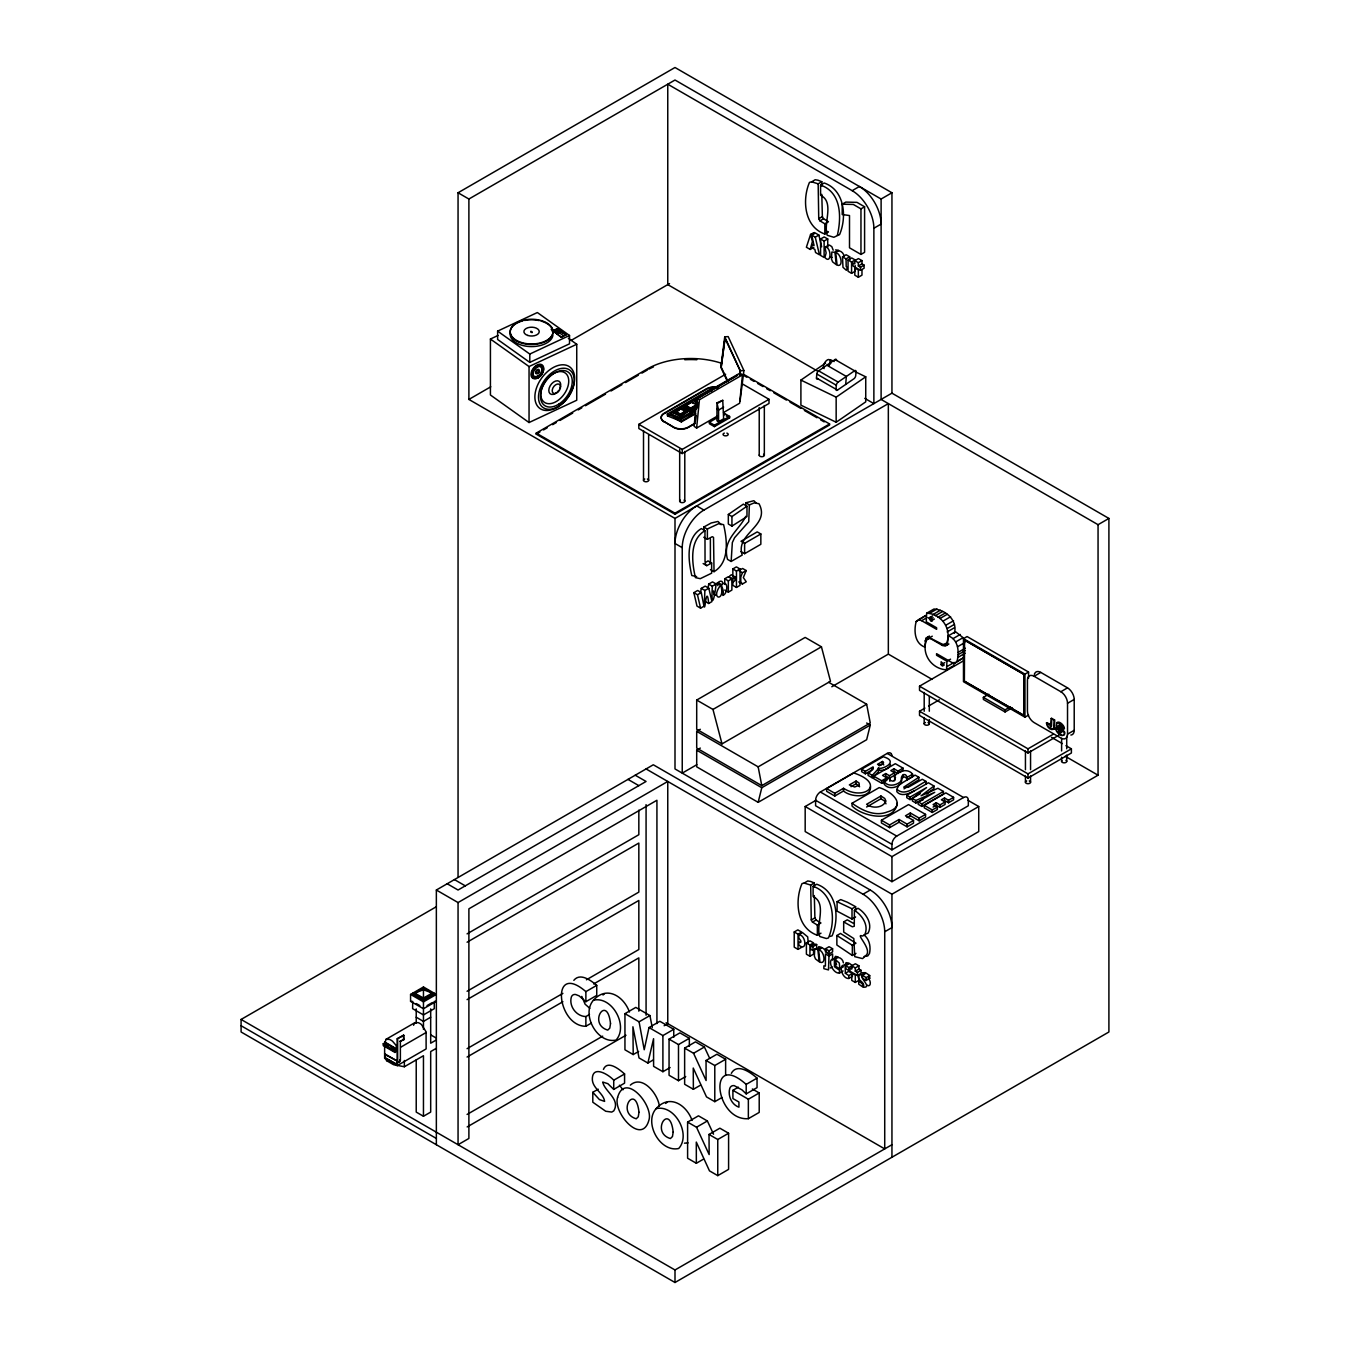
<?xml version="1.0" encoding="UTF-8"?>
<svg xmlns="http://www.w3.org/2000/svg" width="1350" height="1350" viewBox="0 0 1350 1350"><rect width="100%" height="100%" fill="white"/><g stroke="black" fill="none" stroke-linecap="round" stroke-linejoin="round"><path stroke-width="1.5" d="M927.923 636.93L941.878 643.984L944.528 644.743L946.451 643.731C952.358 629.252 941.591 613.828 926.691 613.204L926.235 621.776L936.63 627.767L936.63 629.353L921.645 620.696L918.658 619.633L916.177 621.54C913.764 630.653 914.574 643.511 924.952 647.139L925.813 638.145L929.441 636.053M954.399 633.336C957.876 620.409 945.793 609.778 933.947 609.019L926.691 613.204M745.757 516.324C738.99 530.55 721.828 539.899 727.532 559.373L731.143 561.465L742.213 555.069C734.822 533.385 771.053 525.96 758.987 503.702L754.11 502.926L749.385 504.9L745.757 502.824L745.757 506.672M808.296 943.431L807.688 936.883L802.457 932.563L798.846 934.639L798.846 938.031L800.938 941.085L800.685 942.486L798.846 941.726L798.846 945.118C807.502 952.341 806.136 935.044 798.846 934.639M950.569 659.154L946.957 661.247L936.562 655.256L936.562 653.67L951.548 662.327L954.534 663.39L956.998 661.483C959.411 652.354 958.618 639.512 948.24 635.867L947.379 644.878M384.632 1044.36L385.931 1039.382L414.855 1022.676L418.213 1022.659A11.711 6.767 60 0 1 421.47 1024.549L426.077 1031.771L426.127 1048.933L397.204 1065.622L384.632 1058.366L384.632 1046.233M413.556 1025.257L414.855 1022.676M889.853 777.752L890.426 780.469L893.177 781.245L894.898 779.558L894.426 776.858C897.21 770.513 908.331 768.032 912.6 774.208L912.6 776.689L907.099 779.861C905.563 773.955 899.758 778.292 901.682 782.831C897.716 787.978 887.608 790.071 883.929 783.658L883.929 781.178L889.853 777.752L889.768 781.228M816.48 378L816.801 374.001A2.565 1.215 -60.1 0 1 818.623 370.862L835.059 359.556L854.567 370.794A2.565 1.215 -60.1 0 1 856.052 371.655L855.714 375.654A2.565 1.215 -60.1 0 1 853.892 378.793L837.472 390.099L816.48 378A2.565 1.215 -60.1 0 0 817.948 378.861M854.567 370.794L838.131 382.101A2.565 1.215 -60.1 0 0 836.325 385.239L835.987 389.222A2.565 1.215 -60.1 0 0 837.472 390.099M845.691 384.446L846.349 376.448L826.841 365.209M723.516 412.526L739.648 403.211L742.466 374.878L739.952 373.123L696.921 397.963L694.102 426.296L696.617 428.068L718.133 415.648M695.216 421.099L695.841 414.872L695.351 421.183M696.465 408.645L697.292 400.359M696.583 408.746L697.208 402.519M696.617 428.068L699.435 399.735L742.466 374.878M740.07 401.102L743.917 370.541L728.173 336.606L724.731 336.825L720.883 367.386L727.009 380.582M721.204 367.149L725.051 338.057L721.204 367.149L728.173 381.763M739.631 375.165L740.34 370.997L724.731 336.825M739.969 374.844L740.492 370.761L743.917 370.541M932.276 636.188L926.741 639.292C920.751 653.839 931.753 669.077 946.502 669.819L946.957 661.247M708.126 588.161L708.699 584.094L712.513 581.901L716.124 583.993C714.336 600.278 711.028 609.609 712.327 586.187L716.124 583.993M700.414 593.443L701.274 588.398L705.189 586.119L708.801 588.212L711.939 601.594L708.666 603.484L705.054 601.391M708.801 588.212L704.886 590.473C703.148 632.745 706.303 577.564 708.666 603.484M530.668 331.999L532.069 332.623M673.751 1037.34L673.751 1029.308L659.846 1021.292L648.996 1027.553L644.22 1049.743L639.073 1021.815L624.949 1013.664L624.949 1049.794L633.217 1054.569L638.651 1051.447M633.217 1054.569L632.914 1026.776L639.023 1057.928L647.882 1063.041L653.569 1038.707L653.602 1066.348L662.901 1071.714L670.14 1067.546M700.312 748.069L696.701 750.161L696.701 766.851L758.16 802.339L761.788 787.725L870.261 725.102L866.649 723.009M870.261 725.102L866.649 739.716L758.16 802.339M810.219 249.446L812.413 241.566L810.574 234.461L806.389 247.236L810.219 249.446L813.831 247.354M845.235 964.524L846.096 962.651L848.728 963.073L845.117 965.166C837.591 963.596 842.13 979.172 848.812 978.463L852.424 976.371L852.424 973.502L849.471 971.848L848.728 968.844M834.587 958.162L835.431 956.391L838.013 956.88L834.384 958.972C826.251 957.876 832.427 974.008 839.481 973.046L843.092 970.971M817.948 948.392L818.809 946.654L821.441 947.312L817.83 949.404L814.742 949.101L814.354 956.07L815.484 958.939L819.163 961.74L817.83 949.404M897.007 789.615L896.822 791.691C901.226 797.192 909.394 793.581 914.321 790.695M603.433 1069.386C607.483 1059.514 619.684 1069.622 624.577 1073.959L624.577 1083.156L613.727 1089.416L607.871 1083.696L602.708 1082.042C604.564 1091.424 620.814 1099.356 613.727 1110.915L611.719 1112.079L605.711 1111.253L592.802 1102.207L592.802 1092.302L598.219 1089.18M837.388 235.119C841.556 217.181 841.539 192.291 820.581 185.085L820.581 195.278C834.874 202.146 823.028 223.644 827.229 235.288L833.861 237.279L839.548 234.63C846.923 217.62 845.049 190.164 824.192 182.993L820.581 185.085M742.466 572.704L740.796 577.024L740.796 581.698L742.382 584.01L746.246 581.783L743.327 577.564L746.196 570.561L742.584 568.468L738.855 570.628L742.466 572.704L746.196 570.561M832.393 967.106L830.199 968.001M928.969 617.996L930.757 616.967L932.04 621.236L928.969 617.996L932.597 615.904M1053.692 729.101L1054.147 720.191L1051.194 718.487L1050.671 726.587L1049.304 724.123L1046.486 722.942C1046.453 726.317 1050.452 731.227 1053.962 729.067M1056.594 723.178C1059.868 718.352 1068.964 732.122 1061.168 727.481L1058.754 725.203L1064.171 732.442A4.168 2.396 60 0 1 1063.749 734.974M731.312 1073.351C737.201 1062.585 751.022 1072.744 757.046 1078.127L757.046 1087.628L746.196 1093.888L742.044 1089.922L734.214 1085.636A10.547 6.092 60 0 0 729.793 1088.303C727.667 1095.677 731.498 1104.553 738.923 1107.186L738.923 1102.022L732.915 1098.562L732.915 1090.311L738.349 1087.189M895.472 777.279L894.577 780.773M630.332 1085.13C642.414 1074.33 658.007 1094.108 659.34 1106.089M732.679 578.998L734.974 576.855L731.362 574.763L730.013 575.741L729.067 576.906L732.679 578.998L732.679 582.458L734.974 580.551L734.974 576.855M573.834 980.336C580.213 972.354 591.131 980.589 596.734 985.365L596.734 995.423L585.883 1001.683L579.099 995.861L575.657 994.511A10.041 5.805 60 0 0 571.371 996.941C568.671 1006.088 576.349 1016.398 585.883 1016.567L589.494 1014.474M1053.422 729.388L1054.62 727.363L1054.688 719.888L1051.194 718.487M811.637 181.896L815.164 179.736L818.016 180.208L821.796 181.727L821.796 185.929M804.161 883.136L807.688 880.959L810.54 881.432L814.32 882.967L814.32 887.169M862.296 972.743L865.367 972.658L861.756 974.751L858.684 974.818C856.052 980.758 865.688 981.433 863.325 987.221C872.438 987.778 860.034 978.649 861.756 974.751M904.011 788.856L918.861 779.76L918.861 777.279L915.097 775.119L899.151 784.721L896.822 789.21C905.631 797.681 918.118 784.502 926.066 781.447L926.066 783.928M872.269 777.819L872.269 775.339L878.664 768.471C884.706 768.791 898.678 761.197 883.221 756.709L861.621 769.179L861.621 771.66L865.35 773.82L872.944 769.449C874.429 763.189 871.121 773.516 868.067 772.892L868.067 775.389L872.269 777.819L878.428 771.778L878.496 767.745M1061.842 732.223L1059.868 731.616A2.025 1.164 60 0 1 1059.075 730.164L1058.94 729.405C1051.684 725.153 1058.872 737.235 1063.142 735.396L1064.289 734.67A4.168 2.396 60 0 0 1064.694 732.139L1059.429 725.777L1060.256 724.933M835.481 249.936L838.553 250.239L834.941 252.332L831.853 252.028L831.465 258.998L832.596 261.866L836.274 264.668L834.941 252.332M593.477 1000.198C580.837 1014.221 597.409 1044.259 616.056 1040.057C628.712 1026.084 612.225 995.777 593.477 1000.198C607.129 984.96 624.088 996.874 629.438 1012.011M602.994 995.001L604.311 993.938M656.134 1108.637C643.511 1122.66 660.066 1152.697 678.712 1148.496C691.369 1134.523 674.882 1104.216 656.134 1108.637C669.786 1093.399 686.762 1105.312 692.094 1120.433M665.651 1103.439L666.984 1102.376M715.095 584.634L717.103 583.048L720.714 585.141C726.047 602.218 709.256 599.788 720.714 585.141M923.265 799.757L915.857 802.98L912.347 800.955L912.347 798.474L926.539 787.59L910.035 797.141L906.761 795.251L906.761 797.732L910.035 799.622L920.228 793.749M906.761 795.251L928.361 782.764L933.964 786.004L921.088 795.791L937.896 788.282L943.414 791.471L943.414 793.952L921.814 806.423L918.135 804.296L918.135 801.799L934.723 792.332L915.857 800.499L912.347 798.474M926.792 794.036L933.964 788.484L933.964 786.004M728.325 514.468L743.361 504.141L746.972 506.233L746.972 516.561L731.936 526.095L728.325 524.002L728.325 514.468L731.936 516.561L731.936 526.095M731.936 516.561L746.972 506.233M530.904 331.223L532.237 331.999M696.634 576.585L691.774 575.505C688.314 560.537 685.53 537.992 701.359 528.592L704.97 530.668C689.141 540.084 691.942 562.629 695.402 577.597L700.245 578.678L711.636 573.193L711.636 563.001L708.008 560.908L705.898 562.258M710.421 569.582L714.032 571.674C729.894 562.241 727.059 539.663 723.617 524.678L718.791 523.648L708.413 528.491L707.383 529.149L707.383 539.342L703.772 537.266M711.636 563.001L706.759 565.65L703.131 563.558M854.601 371.419L865.738 376.819L865.738 401.861L836.156 422.229L800.904 405.152L800.904 380.093L825.559 363.133M836.156 422.229L836.156 397.17L865.738 376.819M703.772 531.141L703.772 527.057L711.231 522.973L718.014 521.454L721.17 524.745M707.383 539.342L712.294 536.676L713.526 537.401L714.032 571.674M458.055 877.247L458.055 192.763L675 67.5L891.945 192.763L891.945 393.171L675 518.434L468.889 399.431L468.889 199.024L675 80.021L881.111 199.024L891.945 192.763M827.415 231.407L828.444 231.93L824.833 234.023C804.009 226.834 802.086 199.395 809.477 182.385L811.553 181.811L818.167 183.819L821.796 181.727M468.889 399.431L490.776 386.792M571.033 340.47L669.533 283.601M817.324 370.963L667.761 284.614L667.761 84.206L852.171 190.671L859.41 186.486A30.679 17.719 60 0 1 881.111 224.066L873.872 228.251L873.872 403.616L864.759 398.351M842.214 204.188L845.826 202.095L856.963 202.365L864.591 206.769L864.591 252.332L860.962 254.424L849.504 247.809L849.504 215.544L842.214 214.515L842.214 204.188L853.335 204.457L860.962 208.862L864.591 206.769M822.369 216.641L823.567 218.751L828.444 221.738L824.833 223.83L819.956 220.843L818.741 218.717L822.369 216.641L821.796 194.332M819.956 220.843L823.567 218.751M810.574 234.461L814.523 232.554L810.894 234.647M811.755 235.153L815.265 237.161L819.45 254.779L815.552 252.517L814.877 249.446L811.688 247.59L812.481 244.654L814.016 245.548L811.755 235.153L815.383 233.061L818.876 235.086L821.661 246.814M815.265 237.161L818.876 235.086M827.736 238.984L824.108 241.059L824.108 257.462L820.581 255.42L820.581 239.017L824.192 236.942L827.736 238.984L827.736 247.185M824.917 247.118C831.786 246.51 831.533 265.174 824.917 257.496L826.133 253.007L824.917 247.118L829.356 245.025L831.803 246.628L833.186 250.189M835.734 252.737C841.236 253.344 843.75 267.806 837.084 265.089L835.734 252.737C838.789 248.4 843.716 252.585 844.172 256.365M743.209 374.102L829.575 423.968L829.575 425.014L675 514.249L536.237 434.143L536.237 433.097L647.426 368.904A61.358 35.421 0 0 1 721.508 363.268M849.673 256.787L846.062 258.879L846.197 266.608L847.243 267.57L846.383 270.321L842.974 267.3L842.518 256.837L846.146 254.745L849.673 256.787L849.673 260.331M536.237 434.143L539.882 432.034M543.527 429.924L547.172 427.832M552.639 424.676L556.284 422.567M559.929 420.457L572.704 413.1M578.171 409.927L581.816 407.835M585.461 405.726L605.509 394.149M610.976 390.994L621.911 384.683M625.556 382.573L638.314 375.216M641.959 373.106L647.426 369.951M848.053 260.027L851.664 257.934L855.208 259.976L851.58 262.069L848.053 260.027L848.053 271.282L851.58 273.324L855.208 271.232L855.208 265.613M861.975 263.891L864.101 265.123L864.101 268.228L860.49 270.321L853.014 266.001L853.014 262.896L854.82 263.925L854.82 260.668L858.431 258.576L861.975 260.618L861.975 263.891L858.347 265.967L858.347 262.71L861.975 260.618M858.347 265.967L860.49 267.216L864.101 265.123M858.347 277.239L858.347 269.966L854.82 267.924L854.82 275.198L858.347 277.239L861.975 275.147L861.975 269.696M741.892 383.636L769.011 399.296L769.011 403.464L682.239 453.566L638.837 428.524L638.837 424.339L725.625 374.237M695.301 423.394L688.23 427.477A10.226 5.906 0 0 1 673.768 427.477L664.149 421.605A10.226 5.906 0 0 1 664.149 413.252L706.641 388.716A10.226 5.906 0 0 1 717.795 387.433M664.149 421.942A10.226 5.906 0 0 1 664.149 413.589L706.641 389.053A10.226 5.906 0 0 1 717.795 387.788M695.284 413.151L681.058 421.352L667.508 415.884L667.288 414.028L711.754 388.361L711.973 390.218M699.671 396.849L670.359 413.758L680.856 418.011L696.364 409.05M701.392 395.854L711.737 389.88M674.595 411.497L680.4 408.139L686.391 410.569L680.704 414.838L674.595 411.497L680.586 413.91L686.391 410.569M684.923 405.523L690.727 402.182L696.718 404.612L691.031 408.864L684.923 405.523L690.913 407.953L696.718 404.612M737.438 375.216L695.216 399.583L695.317 400.511M667.508 415.884L669.212 414.889M673.296 412.577L680.586 408.358L688.044 411.379L680.873 416.509L673.296 412.577L680.754 415.598L688.044 411.379M683.606 406.603L690.913 402.384L683.724 407.531L683.606 406.603L691.099 409.641L696.938 406.266M697.748 403.093L693.833 400.646L737.556 375.3M674.713 412.408L680.501 409.067L686.492 411.497M685.041 406.451L690.727 402.182M673.414 413.488L678.864 410.332M683.724 407.531L691.217 410.552L697.056 407.177M667.288 414.028L680.839 419.512L695.064 411.311M688.281 415.733L691.892 413.64M674.409 417.926L681.328 421.959L695.739 413.64M716.951 402.84L722.739 400.326L723.634 418.804L718.571 421.723L716.951 420.795L716.951 402.84L718.571 410.046L718.571 421.723M717.677 403.262L722.739 400.326M664.149 421.605L673.768 427.14A10.226 5.906 0 0 0 688.23 427.14L695.301 423.056M723.634 407.109L718.571 410.046L716.951 409.101M724.545 414.939L724.545 413.488L729.608 416.407L729.608 417.876L714.42 426.634L709.358 423.714L709.358 422.246L717.795 417.386M709.358 422.246L714.42 425.183L729.608 416.407M638.837 424.339L682.239 449.398L769.011 399.296M536.237 433.097L675 513.202L829.575 423.968M696.819 764.691L682.239 773.111L682.239 547.661A30.679 17.719 -60 0 1 703.924 510.081L888.334 403.616L888.334 654.126L831.803 686.762M760.843 533.976L757.232 531.9L740.998 541.266L744.626 543.358L760.843 533.976L760.843 544.303L744.626 553.686L740.998 551.593M732.847 577.142L732.847 568.941L736.391 566.899L740.002 568.991L740.002 585.394L736.459 587.436L732.847 585.343L732.847 581.242M693.849 592.667L697.663 590.473L701.274 592.566L703.991 606.184L700.583 608.158L696.971 606.066L693.849 592.667L697.461 594.759L700.583 608.158M732.847 568.941L736.459 571.033L740.002 568.991M717.896 585.647C715.635 582.592 722.115 579.049 722.706 582.694M724.731 584.415L724.731 578.779L728.258 576.737L731.886 578.829L731.886 590.085L728.342 592.127L724.731 590.034M697.461 594.759L701.274 592.566M721.524 584.634C728.629 578.981 728.021 593.831 722.858 595.417C724.342 589.646 721.693 588.178 721.524 584.634L717.896 582.542M724.731 578.779L728.342 580.871L731.886 578.829M696.701 700.059L805.174 637.419L821.441 646.819L830.486 681.261L722.014 743.884L696.701 729.287L696.701 700.059L712.969 709.442L722.014 743.884M712.969 709.442L821.441 646.819M828.681 682.307L866.649 704.227L870.261 723.009L761.788 785.649L696.701 748.069L696.701 731.362L700.312 729.287M436.354 1144.716L436.354 890.021L653.299 764.775L870.261 890.021A30.679 17.719 60 0 1 891.945 927.602L884.722 931.77L884.722 1148.901L666.107 1022.676M918.658 619.633L925.897 615.448L916.177 621.54M929.779 613.187L937.018 609.002M921.645 620.696L927.079 617.558M933.069 614.469L940.326 610.284M935.347 615.701L942.587 611.516M929.492 619.768L933.12 617.676M891.945 393.171L1108.907 518.434L1108.907 1031.991L675 1282.5L241.093 1031.991L241.093 1019.452L436.168 906.829M930.757 621.118L934.386 619.026M881.111 199.024L881.111 399.431L1098.056 524.694L1108.907 518.434M937.98 617.22L945.236 613.035M939.954 618.502L947.211 614.317M943.346 620.916L950.586 616.731M436.354 890.021L458.055 902.559L667.761 781.464L667.761 1023.638L664.149 1025.73M946.266 624.966L953.522 620.781M924.952 640.963L928.564 638.854M947.177 628.56L954.433 624.375M947.143 631.935L954.399 627.75M948.24 635.867L955.496 631.682L963.056 637.656L964.761 642.583L957.521 646.768M953.016 638.634L960.272 634.449M926.741 639.292L928.648 638.28L931.314 639.023L942.401 645.435L946.029 643.342M948.898 644.001L945.27 646.093L942.401 645.435M955.8 641.841L963.056 637.656M1028.565 715.095L1024.954 717.188L963.478 681.699L963.478 638.634L967.089 636.559L1028.565 672.047L1028.565 678.189M964.558 640.102L1024.228 674.544L1024.043 715.618L964.373 681.176L964.558 640.102L1024.228 674.544M467.083 933.862L638.837 834.705L638.837 810.169M696.701 731.362L758.16 766.851L866.649 704.227M958.061 652.388L965.301 648.202M958.112 654.699L965.351 650.514M941.153 664.706L942.435 666.056L944.224 665.01L941.153 661.77L941.153 664.706L944.781 662.614M957.909 657.399L965.149 653.214M467.083 942.216L638.837 843.058L638.837 892.114L467.083 991.271M946.957 666.596L954.197 662.411L953.741 665.634L946.502 669.819M956.998 661.483L964.254 657.281L954.534 663.39M1058.737 735.261L1027.991 752.996L919.519 690.373L919.519 686.188L962.904 661.146M410.569 994.427L423.461 986.985L436.354 994.427L423.461 1001.869L410.569 994.427L410.569 1001.312L423.461 1008.754L436.354 1001.312L434.194 1001.481L434.312 1008.669L423.461 1014.93L412.611 1008.669L412.729 1001.481L410.569 1001.312M414.703 993.043L423.461 987.981L432.219 993.043L423.461 998.106L414.703 993.043L423.461 989.736L432.219 993.043M414.72 993.414L423.461 988.369L426.954 990.394M422.499 990.293L424.423 990.293M964.373 681.176L1024.228 715.517M1065.96 745.689L1071.394 748.828L1071.394 752.996L1027.991 778.056L919.519 715.416L919.519 711.248L924.936 708.109M928.564 706.033L939.414 699.773M423.461 999.101L433.941 993.043L433.941 994.427L423.461 1000.468L412.982 994.427L412.982 993.043L423.461 999.101L423.461 1000.468M427.039 1005.615L432.405 1002.51M383.248 1043.753L385.054 1042.706L396.765 1049.473L394.959 1052.426L383.248 1045.659L383.248 1043.753L394.959 1050.519L396.765 1049.473M1012.298 707.788L1005.058 711.956L983.357 699.435L983.357 697.342L988.791 694.221M887.186 753.418L963.546 797.496A6.75 3.898 -60 0 1 968.321 800.263L968.321 805.764L891.945 849.859L815.586 805.764L815.586 800.263A6.75 3.898 -60 0 1 820.361 791.994L887.186 753.418A6.75 3.898 -60 0 1 891.321 753.773M388.412 1045.507L385.054 1043.584L383.923 1044.225L383.923 1045.271L395.651 1052.038M430.684 1017.225L423.461 1021.41L416.222 1017.225M826.639 788.602L853.757 772.942C886.967 784.08 863.696 801.36 843.531 788.282L834.806 793.311L826.639 788.602L826.639 791.319L834.806 796.028L843.531 790.999C850.348 797.124 870.986 798.896 870.531 786.746M963.478 638.634L1024.954 674.123L1028.565 672.047M397.204 1065.622L397.204 1038.774L403.532 1035.129L403.988 1039.567L399.921 1041.39L403.988 1039.567M397.204 1038.774L403.988 1035.382M467.083 999.624L638.837 900.467L638.837 949.522L586.406 979.796M861.621 769.179L865.35 771.339L872.944 766.952M882.461 761.467L877.517 764.319C879.306 766.446 886.292 763.391 882.461 761.467L882.461 763.948L879.171 765.855M967.882 800.263L978.733 806.524L978.733 831.566L891.945 881.668L805.174 831.566L805.174 806.524L816.024 800.263M1074.212 730.299L1067.529 734.164A9.45 5.451 60 0 1 1060.847 738.028L1034.117 722.587A9.45 5.451 60 0 1 1027.434 711.011L1027.434 680.147A9.45 5.451 60 0 1 1034.117 676.283L1040.799 672.418L1067.529 687.859A9.45 5.451 60 0 1 1074.212 699.435L1074.212 730.299A9.45 5.451 60 0 1 1070.871 735.058M856.069 781.042L849.369 784.907L854.685 787.016L859.275 785.092L859.056 783.017L856.069 781.042L856.069 783.759L851.04 786.662M385.054 1054.519L385.509 1057.86L397.221 1064.61L385.054 1058.113L385.054 1054.519L397.221 1061.033L384.632 1053.776M400.832 1047.128L426.127 1032.514M885.718 773.55L885.718 776.031L889.464 778.191L894.561 775.254L894.561 772.774L889.464 775.71L885.718 773.55L882.546 775.389L886.815 777.853L886.815 780.334L881.736 783.27L873.72 778.646L873.72 776.166L895.32 763.695L903.049 768.15L903.049 770.648L899.657 772.605M903.049 768.15L897.952 771.103L893.97 768.791L890.814 770.614L894.561 772.774M873.72 776.166L881.736 780.789L886.815 777.853M983.357 697.342L1005.058 709.881L1010.475 706.742M436.118 1040.074L430.684 1043.213L430.684 1008.889M852.036 803.267L879.171 787.607C891.962 791.252 907.993 806.001 887.203 811.991C874.868 816.801 861.992 810.304 852.036 803.267L852.036 805.984C862.414 816.75 894.999 823.382 897.278 802.929M389.897 1061.184L386.286 1060.493L393.508 1064.678L404.359 1066.753L423.461 1055.734L423.461 1116.264L430.684 1112.096L430.684 1051.566L436.118 1048.427M907.099 779.861L907.099 777.381L912.6 774.208M1034.117 676.283L1060.847 691.723L1067.529 687.859M880.942 796.011L866.599 804.296C872.235 808.768 882.9 808.144 885.971 801.124L884.722 798.441L880.942 796.011L880.942 798.727L866.599 807.013M918.861 777.279L903.707 787.168L908.128 787.32L922.286 779.271L926.066 781.447M467.083 1048.68L562.899 993.364M1067.529 734.164L1067.529 703.299L1074.212 699.435M467.083 1057.033L562.899 1001.717M593.646 983.964L638.837 957.876L638.837 1011.184M1046.486 722.942L1049.828 723.819L1051.498 726.131L1051.734 718.183M925.56 814.388L919.164 818.083L910.339 812.987L905.462 815.805L913.511 820.462L913.511 823.163L907.116 826.858L899.066 822.217L889.599 827.668L881.432 822.96L881.432 820.243L908.567 804.583L925.56 814.388L925.56 817.104L919.164 820.8L910.339 815.704L907.082 817.577M585.883 1001.683L585.883 991.626L596.734 985.365M918.135 801.799L921.814 803.942L943.414 791.471M881.432 820.243L889.599 824.951L899.066 819.501L907.116 824.141L913.511 820.462M945.101 801.951L940.022 804.887L936.276 802.727L933.086 804.566L937.373 807.03L937.373 809.511L932.276 812.464L924.261 807.823L924.261 805.342L945.861 792.872L953.589 797.344L953.589 799.824L948.493 802.761L944.511 800.449L944.511 797.968L941.355 799.791L945.101 801.951L945.101 804.431L940.022 807.384L936.276 805.208L933.086 807.047M1061.168 727.481L1064.475 728.595M1055.599 728.291L1058.94 729.405M919.519 686.188L1027.991 748.828L1053.304 734.214M944.511 797.968L948.493 800.28L953.589 797.344M924.261 805.342L932.276 809.966L937.373 807.03M820.969 933.171L817.358 935.263C796.534 928.074 794.61 900.636 802.001 883.626L804.077 883.052L810.692 885.06L814.32 882.967M891.945 849.859L891.945 844.341A6.75 3.898 -60 0 1 896.721 836.089L963.546 797.496M813.105 886.309C833.962 893.481 835.836 920.936 828.461 937.946L826.386 938.52L819.754 936.512C815.552 924.868 827.398 903.369 813.105 896.518L813.105 886.309L816.716 884.233C837.574 891.388 839.447 918.844 832.072 935.871L829.997 936.427M585.883 991.626C550.041 960.761 556.706 1026.371 585.883 1026.27L591.3 1023.131M919.519 711.248L1027.991 773.871L1071.394 748.828M805.174 806.524L891.945 856.626L978.733 806.524M624.949 1013.664L635.799 1007.404L649.924 1015.554L652.269 1027.62M467.083 1114.442L602.691 1036.159M855.613 916.954L852.002 919.029L837.084 911.149L837.084 901.682L840.712 899.589L847.327 902.222L855.613 906.677L855.613 910.794M820.969 922.961L817.358 925.054L812.481 922.084L811.266 919.957L814.894 917.865L814.32 895.573M794.222 931.972L797.833 929.88L801.647 932.091L798.036 934.183L794.222 931.972L794.222 947.16L798.036 949.371L801.647 947.278M639.073 1021.815L649.924 1015.554M812.481 922.084L816.092 919.991L819.99 922.539M646.076 768.943L863.021 894.206L870.261 890.021M467.167 1126.929L625.995 1035.231M852.002 919.029L852.002 908.769L855.613 906.677M854.415 910.356C862.363 915.266 869.383 925.982 864.472 935.179L862.363 936.039C854.229 932.631 873.045 949.641 865.89 955.513L862.583 958.601L854.752 956.661L853.841 938.571L843.683 932.057L843.683 921.915L852.339 926.792L854.263 926.269L854.415 910.356L858.026 908.263C865.974 913.174 873.011 923.889 868.101 933.086L865.974 933.964M806.389 942.941L810.017 940.849L813.544 942.891L809.933 944.983L806.389 942.941L806.389 954.197L809.933 956.239L813.544 954.146L813.544 950.4M843.683 921.915L847.294 919.823L853.605 923.467M675 518.434L675 768.943L891.945 894.206L1098.056 775.204L1098.056 524.694M810.726 946.08L814.354 943.987L816.649 944.511L816.649 948.189L813.021 950.282L810.726 949.556L810.726 946.08L813.021 946.586L816.649 944.511M648.996 1027.553L662.901 1035.568L673.751 1029.308M836.865 935.533L840.476 933.441L855.967 943.177L852.339 945.27L836.865 935.533L836.865 945L852.339 955.463L855.967 953.37M818.623 949.826C824.124 950.417 826.639 964.879 819.956 962.162L818.623 949.826L822.234 947.734L825.93 950.552M685.716 1076.541L678.493 1080.709L669.06 1075.275L669.06 1039.129L679.911 1032.868L689.344 1038.302L689.344 1046.334M825.441 948.797L829.069 946.704L832.596 948.746L832.596 951.919L828.984 954.011L825.441 951.969L825.441 948.797L828.984 950.839L832.596 948.746M613.727 1089.416L613.727 1080.219L624.577 1073.959M828.984 955.986L828.495 969.908L823.871 968.692L823.871 965.807L825.407 966.077L825.441 953.944L828.984 955.986L832.596 953.893L832.596 960.154M669.06 1039.129L678.493 1044.579L689.344 1038.302M647.882 1063.041L653.316 1059.919M843.48 966.701L839.852 968.794L835.194 966.094L835.194 964.086L836.528 964.862L835.194 959.394C838.164 955.091 843.058 959.108 843.396 962.854M700.599 1085.13L693.377 1089.298L684.636 1084.269L684.636 1048.123L695.486 1041.862L704.396 1047.009L709.695 1058.349M684.636 1048.123L693.546 1053.27L704.396 1047.009M845.927 965.588L848.728 967.596L848.728 970.464L845.927 968.777L845.927 965.588L849.538 963.495L852.356 965.52L851.749 967.984M848.728 967.596L855.36 963.765L858.904 965.807L858.904 969.081L855.292 971.173L855.292 967.899L858.904 965.807M852.424 973.502L848.812 975.594L845.37 973.283L848.981 971.19M855.292 971.173L857.436 972.405L861.047 970.312L861.047 973.434L857.436 975.51L849.96 971.207L849.96 968.085L851.749 969.131L851.749 965.858L855.292 967.899M693.546 1053.27L706.101 1080.54L706.05 1060.493L716.901 1054.232L725.625 1059.261L725.625 1075.326M862.566 975.189L866.177 973.097L869.704 975.561L869.704 978.379L866.092 980.471L862.566 978.193L862.566 975.189L866.092 977.653L866.092 980.471M855.292 982.429L855.292 975.156L851.749 973.114L851.749 980.387L855.292 982.429L858.904 980.336L858.904 974.886M866.092 977.653L869.704 975.561M706.05 1060.493L714.791 1065.521L725.625 1059.261M693.377 1089.298L693.242 1068.053L706.506 1096.892L714.791 1101.668L722.014 1097.499M746.196 1093.888L746.196 1084.388L757.046 1078.127M703.569 1159.093L696.347 1163.278L687.606 1158.233L687.606 1122.103L698.456 1115.826L707.366 1120.972L713.542 1134.219M687.606 1122.103L696.516 1127.233L707.366 1120.972M732.915 1090.311L748.356 1099.221L759.206 1092.96L759.206 1112.417L748.356 1118.678C714.842 1121.192 707.096 1049.743 746.196 1084.388M696.516 1127.233L709.155 1154.571L709.02 1134.456L719.871 1128.195L728.595 1133.241L728.595 1169.37L717.761 1175.631L709.476 1170.855L696.296 1142.083L696.347 1163.278M709.02 1134.456L717.761 1139.501L728.595 1133.241M241.093 1019.452L675 1269.979L891.945 1144.716M497.627 331.121L537.351 312.542L569.514 335.475L569.514 343.828L529.791 362.391L497.627 339.474L497.627 331.121L529.791 354.054L529.791 362.391M568.333 338.276L576.737 344.267L576.737 400.241L529.048 422.533L490.421 394.993L490.421 339.036L498.049 335.458M552.876 330.716L557.347 328.624L565.92 334.733L561.448 337.348L552.876 330.716L561.448 337.348M552.876 331.239L557.347 329.147L565.92 335.256M556.504 330.936L562.292 334.783M556.031 331.881L560.216 329.923L561.549 331.779L557.364 333.737L556.031 331.881L556.031 332.792L560.216 330.834L561.549 331.779M557.364 332.826L561.549 330.868M561.448 336.825L565.92 334.733M529.791 354.054L569.514 335.475M490.421 339.036L529.048 366.559L576.737 344.267M907.099 777.381C905.563 771.474 899.758 775.811 901.682 780.351C897.716 785.498 887.608 787.59 883.929 781.178M745.757 502.824L753.908 500.698L756.405 503.331M385.931 1039.382L389.289 1039.365A11.711 6.767 60 0 1 392.546 1041.238L395.904 1045.136L397.204 1049.22L384.632 1041.947M1053.624 729.27L1048.747 727.042M688.044 1142.893L684.45 1143.18M832.292 257.496L830.486 257.124M715.567 595.215L713.829 594.523L713.509 590.912M740.34 370.997L724.866 338.074M864.101 956.475L867.78 955.952L869.501 953.421C870.952 946.823 869.484 939.195 863.966 934.841M837.084 901.682L852.002 908.769M693.833 400.646L697.646 402.182M691.048 401.827L698.034 404.646M680.704 407.784L691.2 412.037M866.936 985.129C871.307 988.014 871.088 980.016 868.219 978.716M830.486 359.741L834.199 361.53M800.904 380.093L836.156 397.17M1061.842 734.923L1057.202 731.295M820.581 239.017L824.108 241.059M854.82 260.668L858.347 262.71M842.518 256.837L846.062 258.879M818.623 370.862L838.131 382.101M816.801 374.001L836.325 385.239M458.055 192.763L468.889 199.024M743.209 375.148L746.803 377.224M750.398 379.299L754.009 381.375M757.603 383.451L763.003 386.573M766.597 388.648L770.192 390.724M773.803 392.799L786.392 400.073M789.986 402.148L800.786 408.392M804.381 410.468L816.986 417.741M820.581 419.816L824.175 421.892M726.233 415.918L729.608 417.876M703.924 510.081L696.701 505.896A30.679 17.719 -60 0 0 675 543.476L682.239 547.661M703.772 527.057L707.383 529.149M1051.498 737.336L1062.349 743.597M888.401 654.159L932.158 679.421M1065.234 756.253L1098.056 775.204M738.771 581.917L742.382 584.01M708.699 584.094L712.327 586.187M701.274 588.398L704.886 590.473M882.461 763.948L883.778 764.893M868.067 772.892L872.269 775.339M856.069 783.759L859.612 786.78M880.942 798.727L884.722 801.158L885.971 803.841M820.361 791.994L896.721 836.089M815.586 800.263L891.945 844.341M696.701 750.161L761.788 787.725M635.226 775.204L646.076 781.464L458.055 890.021L447.204 883.761M627.986 779.389L638.837 785.649M858.904 969.081L861.047 970.312M835.194 959.394L839.312 963.09L839.852 968.794M454.427 879.592L465.278 885.853M752.338 1088.994L759.206 1092.96M416.306 1003.556L419.884 1005.615M430.684 1034.859L436.118 1037.981M391.753 1047.448L396.765 1050.334M399.921 1059.784L400.376 1060.054A1.924 1.114 -60 0 1 399.009 1062.399A1.924 1.114 -60 0 1 397.659 1061.623L397.204 1061.353A1.924 1.114 -60 0 0 399.819 1060.442M423.461 1116.264L416.222 1112.096L416.222 1059.902M241.093 1025.73L436.354 1138.455M706.759 565.65L705.544 564.908L705.038 561.246L704.97 530.668M589.815 1008.315L585.09 1004.181L581.799 996.401M868.708 977.704L869.704 978.379M696.921 397.963L699.435 399.735M613.727 1080.219C609.036 1074.87 593.224 1065.032 592.363 1078.009C591.469 1087.982 603.501 1092.741 604.614 1101.397L599.434 1099.592L592.802 1092.302M619.414 1085.214L623.025 1089.771M911.858 775.676L912.6 776.689M814.894 917.865L816.092 919.991M1056.966 725.844L1061.842 731.396M1048.039 726.081L1047.009 722.638M1061.235 725.844L1061.707 727.178M826.504 951.48L826.858 952.391M1056.459 729.658L1056.139 727.987M845.37 973.283L845.117 965.166M758.16 766.851L761.788 785.649M1058.417 729.709L1058.552 730.468A2.025 1.164 60 0 0 1059.328 731.919L1061.404 732.156L1056.426 726.148L1056.932 722.537L1061.623 724.528L1063.952 728.899M818.741 218.717L818.167 183.819M811.266 919.957L810.692 885.06M711.484 390.251L711.602 391.179M690.913 407.953L691.031 408.864M691.099 409.641L691.217 410.552M680.586 408.358L680.687 409.286M680.4 408.139L680.501 409.067M680.586 413.91L680.704 414.838M680.754 415.598L680.873 416.509M681.075 419.884L681.328 421.959M680.839 419.512L681.058 421.352M890.494 764.353C889.667 769.146 882.832 770.85 878.546 770.192L878.546 767.694M710.37 538.954L710.421 563.271M1066.719 736.29L1066.719 748.811M1066.719 755.072L1066.719 761.333M1061.606 738.399L1061.606 750.921M1061.606 757.181L1061.606 761.366M1030.556 750.904L1030.556 769.686M1030.556 775.946L1030.556 782.207M1027.991 748.828L1027.991 752.996M1027.991 773.871L1027.991 778.056M1025.443 750.921L1025.443 769.719M1025.443 775.98L1025.443 782.241M1024.954 674.123L1024.954 717.188M1024.043 674.646L1024.043 715.618M1005.058 709.881L1005.058 711.956M948.493 800.28L948.493 802.761M940.022 804.887L940.022 807.384M936.276 802.727L936.276 805.208M932.276 809.966L932.276 812.464M929.306 696.617L929.306 711.231M929.306 719.584L929.306 723.752M924.193 692.466L924.193 711.264M924.193 717.525L924.193 723.786M921.814 803.942L921.814 806.423M919.164 818.083L919.164 820.8M915.857 800.499L915.857 802.98M910.339 812.987L910.339 815.704M910.035 797.141L910.035 799.622M907.116 824.141L907.116 826.858M903.336 774.512L903.336 776.992M899.066 819.501L899.066 822.217M897.952 771.103L897.952 773.584L893.97 771.272L893.97 768.791M891.945 856.626L891.945 881.668M891.945 894.206L891.945 1157.237M889.599 824.951L889.599 827.668M889.464 775.71L889.464 778.191M881.736 780.789L881.736 783.27M865.35 771.339L865.35 773.82M860.962 208.862L860.962 254.424M860.49 267.216L860.49 270.321M857.436 972.405L857.436 975.51M852.339 945.27L852.339 955.463M851.58 262.069L851.58 273.324M848.812 975.594L848.812 978.463M843.531 788.282L843.531 790.999M839.481 973.046L839.481 970.211L834.452 966.735L834.384 958.972M834.806 793.311L834.806 796.028M828.984 950.839L828.984 954.011M824.833 223.83L824.833 234.023M817.358 925.054L817.358 935.263M813.021 946.586L813.021 950.282M809.933 944.983L809.933 956.239M798.036 934.183L798.036 949.371M764.336 405.523L764.336 455.237M759.223 407.616L759.223 455.271M749.385 504.9L748.744 521.691L734.602 537.705L732.341 542.548L731.143 561.465M748.356 1099.221L748.356 1118.678M744.626 543.358L744.626 553.686M736.459 571.033L736.459 587.436M728.342 580.871L728.342 592.127M717.761 1139.501L717.761 1175.631M714.791 1065.521L714.791 1101.668M714.42 425.183L714.42 426.634M684.788 451.44L684.788 501.171M682.239 449.398L682.239 453.566M679.674 449.398L679.674 501.204M678.493 1044.579L678.493 1080.709M675 513.202L675 514.249M675 1269.979L675 1282.5M662.901 1035.568L662.901 1071.714M656.927 1023.587L656.927 800.263L468.889 908.82L468.889 1138.455L458.055 1144.716L458.055 902.559M648.641 434.717L648.641 480.296M646.076 804.634L646.076 1015.217M643.511 430.599L643.511 480.33M585.883 1016.567L585.883 1026.27M560.216 329.923L560.216 330.834M529.048 366.559L529.048 422.533M423.461 986.985L423.461 989.736M423.461 990.849L423.461 998.106M423.461 1001.869L423.461 1029.392M416.222 1008.889L416.222 1023.233M404.359 1060.493L404.359 1066.753M403.532 1035.129L403.532 1039.297M400.376 1041.66L400.376 1060.054M397.659 1039.044L397.659 1061.623M396.782 1061.286L396.782 1064.88M394.959 1050.519L394.959 1052.426M385.054 1042.706L385.054 1043.584M1065.943 760.303A2.565 1.468 0 0 1 1066.129 762.294A2.565 1.468 0 0 1 1062.703 762.564A2.565 1.468 0 0 1 1061.927 760.624M928.007 722.486A2.565 1.468 0 0 1 928.733 724.714A2.565 1.468 0 0 1 924.817 724.731A2.565 1.468 0 0 1 925.459 722.503M1029.257 780.941A2.565 1.468 0 0 1 1029.966 783.169A2.565 1.468 0 0 1 1026.051 783.186A2.565 1.468 0 0 1 1026.692 780.958M891.591 754.262A6.75 3.898 -60 0 1 891.911 755.477M1060.847 691.723A9.45 5.451 60 0 1 1067.529 703.299M1034.336 674.409A9.45 5.451 60 0 1 1034.623 673.616M1035.011 672.941A9.45 5.451 60 0 1 1040.799 672.418M540.979 321.03A21.414 12.369 0 0 1 548.151 339.981A21.414 12.369 0 0 1 514.569 339.643A21.414 12.369 0 0 1 522.872 320.844M524.61 320.456A21.414 12.369 0 0 1 539.258 320.591M552.892 335.526A21.414 12.369 0 0 1 529.352 346.528A21.414 12.369 0 0 1 510.3 332.927M551.154 329.198A21.414 12.369 0 0 1 552.741 332.286M542.362 366.238A7.358 4.674 -54.5 0 1 542.936 367.419M542.936 370.541A7.358 4.674 -54.5 0 1 535.933 378.067M534.549 378.101A7.358 4.674 -54.5 0 1 532.862 370.018A7.358 4.674 -54.5 0 1 541.451 365.411M542.126 387.231A18.006 11.424 -54.5 0 1 566.038 373.663A18.006 11.424 -54.5 0 1 556.689 401.288A18.006 11.424 -54.5 0 1 541.654 388.631M558.849 390.285A7.678 4.86 -54.5 0 1 549.096 392.243A7.678 4.86 -54.5 0 1 555.458 381.088A7.678 4.86 -54.5 0 1 559.828 388.564M835.059 359.556A2.565 1.215 -60.1 0 1 836.528 360.433M829.052 365.462A3.831 1.823 -60.1 0 1 829.592 364.635M830.216 363.926A3.831 1.823 -60.1 0 1 830.858 363.386M824.108 368.618A5.181 2.447 -60.1 0 1 826.166 360.821A5.181 2.447 -60.1 0 1 829.828 362.964M648.877 369.141A61.358 35.421 0 0 1 653.467 366.896M684.804 359.741A61.358 35.421 0 0 1 696.836 359.741M684.028 500.124A2.565 1.468 0 0 1 684.062 502.217A2.565 1.468 0 0 1 680.451 502.234A2.565 1.468 0 0 1 680.417 500.158M763.577 454.208A2.565 1.468 0 0 1 762.463 456.671A2.565 1.468 0 0 1 759.308 454.882M726.874 433.097A2.565 1.468 0 0 1 727.599 435.324A2.565 1.468 0 0 1 723.684 435.341A2.565 1.468 0 0 1 724.326 433.114M647.325 479.014A2.565 1.468 0 0 1 648.051 481.241A2.565 1.468 0 0 1 644.136 481.275A2.565 1.468 0 0 1 644.777 479.031M852.171 190.671A30.679 17.719 60 0 1 873.872 228.251M863.021 894.206A30.679 17.719 60 0 1 884.722 931.77M617.591 1097.533C612.731 1112.248 641.604 1146.082 648.861 1120.331C653.991 1105.346 624.679 1071.225 617.591 1097.533M610.521 1023.604L609.795 1028.109L607.77 1030.101C587.419 1024.093 607.196 993.127 610.521 1023.604M638.989 1112.299L638.263 1116.787L636.238 1118.796C615.887 1112.788 635.648 1081.822 638.989 1112.299M673.178 1132.043L672.469 1136.531L670.427 1138.539C650.092 1132.532 669.853 1101.566 673.178 1132.043M862.515 983.745L858.752 981.349L858.752 984.184L862.515 986.783L862.515 983.745M519.008 341.618A21.414 12.369 0 0 0 552.892 332.91A21.414 12.369 0 0 0 522.872 320.321A21.414 12.369 0 0 0 519.008 341.618M527.749 335.441A7.678 4.421 0 0 0 539.241 331.611A7.678 4.421 0 0 0 527.749 327.78A7.678 4.421 0 0 0 527.749 335.441M538.717 376.768A6.547 4.151 -54.5 0 0 541.789 366.66A6.547 4.151 -54.5 0 0 533.098 372.262A6.547 4.151 -54.5 0 0 538.717 376.768M538.11 375.823A5.754 3.662 -54.5 0 0 540.81 366.913A5.754 3.662 -54.5 0 0 533.166 371.841A5.754 3.662 -54.5 0 0 538.11 375.823M537.3 373.562A2.447 1.552 -54.5 0 0 539.038 369.799A2.447 1.552 -54.5 0 0 535.731 371.233A2.447 1.552 -54.5 0 0 537.3 373.562M537.823 373.309A1.721 1.097 -54.5 0 0 539.055 370.676A1.721 1.097 -54.5 0 0 536.743 371.689A1.721 1.097 -54.5 0 0 537.823 373.309M538.414 377.612A8.184 5.197 -54.5 0 0 542.261 364.973A8.184 5.197 -54.5 0 0 531.394 371.976A8.184 5.197 -54.5 0 0 538.414 377.612M538.819 377.376A7.358 4.674 -54.5 0 0 542.278 366.002A7.358 4.674 -54.5 0 0 532.508 372.296A7.358 4.674 -54.5 0 0 538.819 377.376M559.018 404.004A20.452 12.977 -54.5 0 0 568.62 372.414A20.452 12.977 -54.5 0 0 541.468 389.914A20.452 12.977 -54.5 0 0 559.018 404.004M556.251 393.221A5.366 3.409 -54.5 0 0 560.048 384.986A5.366 3.409 -54.5 0 0 552.825 388.125A5.366 3.409 -54.5 0 0 556.251 393.221M558.073 406.671A25.566 16.217 -54.5 0 0 570.071 367.166A25.566 16.217 -54.5 0 0 536.136 389.053A25.566 16.217 -54.5 0 0 558.073 406.671M559.339 405.911A23.018 14.597 -54.5 0 0 570.156 370.373A23.018 14.597 -54.5 0 0 539.612 390.066A23.018 14.597 -54.5 0 0 559.339 405.911"/></g></svg>
